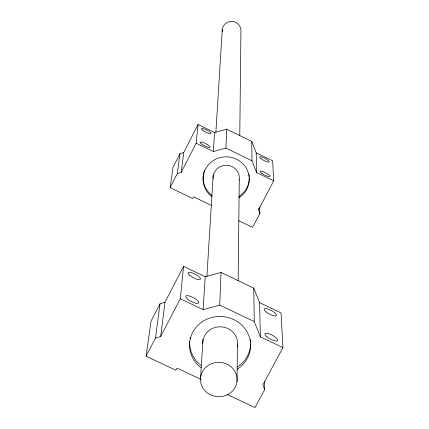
<?xml version="1.0" encoding="UTF-8"?>
<svg xmlns="http://www.w3.org/2000/svg" width="429" height="429" viewBox="0 0 429 429"><rect width="100%" height="100%" fill="white"/><g stroke="black" fill="none" stroke-linecap="round" stroke-linejoin="round"><path stroke-width="0.64" d="M237.012 381.703A18.334 17.208 2.1 0 0 211.653 363.653A18.334 17.208 2.1 0 0 207.781 393.221A18.334 17.208 2.1 0 0 237.012 381.703L237.425 344.905M238.143 280.673L239.28 179.644M239.773 135.489L240.937 31.784A9.406 9.261 2 0 0 231.515 21.38A9.406 9.261 2 0 0 222.292 31.934M227.247 394.471L254.998 407.55L264.634 389.677L262.918 384.792L282.947 347.592L260.371 336.851L254.241 321.584L219.745 305.142L221.037 272.436L205.228 276.689L183.596 266.355L164.967 302.295L160.687 336.449L155.47 338.079L146.053 356.204L175.895 370.27L177.032 368.103L201.206 379.499M238.449 220.565L252.595 227.386L259.888 213.497L258.59 209.706L273.723 180.866L256.644 172.576L252.005 160.773L225.938 148.102L226.684 129.199L214.591 132.529L198.053 124.48L183.735 152.547L181.252 172.324L177.306 173.595L170.136 187.629L192.696 198.504L193.559 196.825L211.422 205.437M200.611 377.429L202.976 339.366M206.885 276.592L213.202 175.091M215.862 132.357L222.265 29.521M219.745 305.142L203.094 309.604L205.228 276.689M225.938 148.102L213.358 151.555L214.591 132.529M160.687 336.449L180.298 298.761L183.596 266.355M181.252 172.324L196.15 143.2L198.053 124.48M155.47 338.079L160.012 303.85L164.967 302.295M177.306 173.595L179.939 153.77L183.735 152.547M146.053 356.204L151.062 321.144L160.012 303.85M170.136 187.629L173.037 167.294L179.939 153.77M180.298 298.761L203.094 309.604M221.037 272.436L253.775 288.1L259.593 302.665L260.371 336.851M259.593 302.665L281.027 312.902L282.947 347.592M196.15 143.2L213.358 151.555M226.684 129.199L251.737 141.409L256.193 152.778L256.644 172.576M256.193 152.778L272.613 160.768L273.723 180.866M259.727 207.513L259.888 213.497M264.42 381.687L264.634 389.677M258.558 208.387L258.59 209.706M251.737 141.409L252.005 160.773M253.775 288.1L254.241 321.584M211.915 196.659A23.112 22.303 2.1 0 1 209.599 163.529A23.112 22.303 2.1 0 1 243.972 164.967A23.112 22.303 2.1 0 1 238.883 197.785M249.265 177.987A23.059 22.254 2.1 0 1 238.899 196.53M211.99 195.404A23.059 22.254 2.1 0 1 204.494 170.372M248.911 174.115A23.059 22.254 2.1 0 1 249.222 176.684M213.052 178.721A13.176 12.714 2.1 0 1 226.785 165.262A13.176 12.714 2.1 0 1 239.226 179.907M201.099 367.776A30.556 28.818 2.1 0 1 198.209 325.043A30.556 28.818 2.1 0 1 243.559 326.936A30.556 28.818 2.1 0 1 237.081 369.278M250.6 343.919A30.459 28.738 2.1 0 1 237.103 367.09M201.233 365.599A30.459 28.738 2.1 0 1 189.741 341.361M190.009 338.878A30.459 28.738 2.1 0 1 190.229 337.639M250.348 339.521A30.459 28.738 2.1 0 1 250.579 342.031M202.745 343.591A17.407 16.42 2.1 0 1 221.675 326.877A17.407 16.42 2.1 0 1 237.194 346.6M261.073 158.719A5.32 1.18 27.6 0 0 268.994 161.974A5.32 1.18 27.6 0 0 263.095 157.491A5.32 1.18 27.6 0 0 261.073 158.719M201.587 144.026A5.497 1.255 27.1 0 0 209.851 147.383A5.497 1.255 27.1 0 0 203.888 142.787A5.497 1.255 27.1 0 0 201.587 144.026M202.794 130.362A5.341 1.185 27.1 0 0 210.837 133.676A5.341 1.185 27.1 0 0 205.089 129.263A5.341 1.185 27.1 0 0 202.794 130.362M261.54 173.134A5.475 1.249 27.6 0 0 269.685 176.458A5.475 1.249 27.6 0 0 263.615 171.804A5.475 1.249 27.6 0 0 261.54 173.134M266.023 311.835A6.971 2.011 28.3 0 0 276.362 315.744A6.971 2.011 28.3 0 0 268.618 309.293A6.971 2.011 28.3 0 0 266.023 311.835M187.575 299.051A7.261 2.193 27.7 0 0 198.52 303.115A7.261 2.193 27.7 0 0 190.691 296.423A7.261 2.193 27.7 0 0 187.575 299.051M189.677 275.386A6.993 2.032 27.6 0 0 200.236 279.397A6.993 2.032 27.6 0 0 192.75 273.053A6.993 2.032 27.6 0 0 189.677 275.386M266.827 336.754A7.245 2.166 28.5 0 0 277.563 340.755A7.245 2.166 28.5 0 0 269.519 333.955A7.245 2.166 28.5 0 0 266.827 336.754"/></g></svg>
